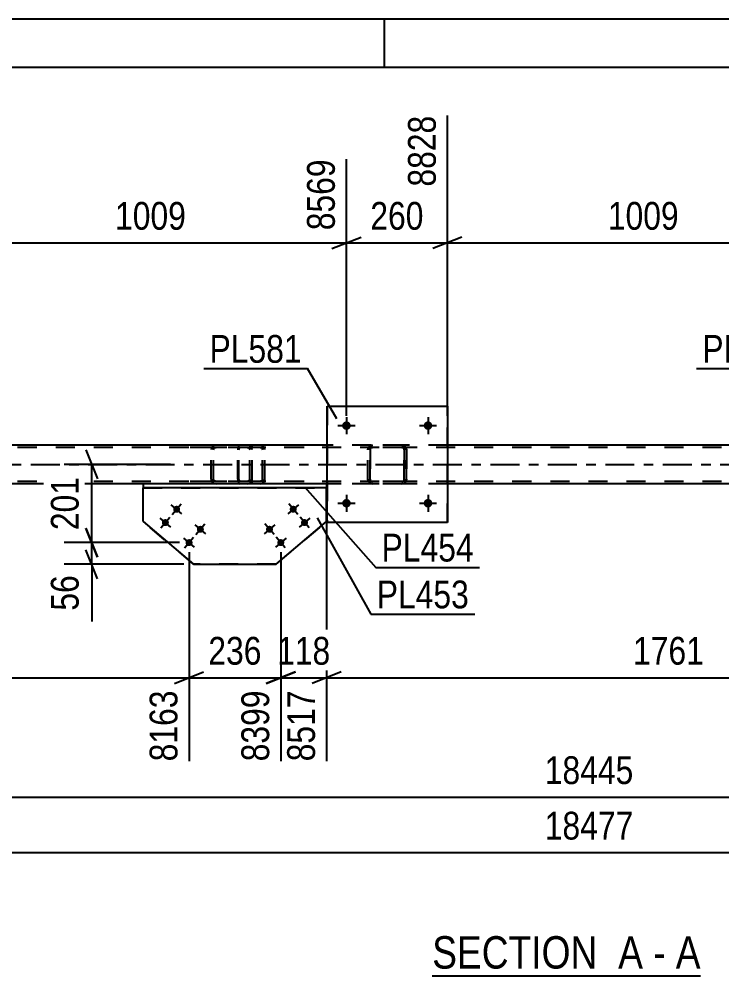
# Model space of a CAD drawing. Header units: millimetres. Extents: x -110 to 731, y -430 to 164.
# Drawn here: x 273.2 to 345.6, y 65.3 to 163.9 of the extents above; entities that cross this region are included whole.
import ezdxf

# ---------------------------------------------------------------- set-up
doc = ezdxf.new("R2010")
doc.units = ezdxf.units.MM
doc.linetypes.add('DXK_LINE_DOT2', pattern=[3.9198, 1.9599, -1.9599])
doc.linetypes.add('DXK_LINE_DOT3', pattern=[5.9187, 2.979, -0.9799, 0.9799, -0.9799])
doc.styles.add('Arial Narrow', font='ARIALN.TTF', dxfattribs={"height": 0.2})

# ---------------------------------------------------------------- blocks, each defined once
blk = doc.blocks.new('Unknown-570343290-53952')
at = {"color": 5, "linetype": 'Continuous'}
for p, q in [((730.868, 163.914), (-110.132, 163.914)), ((310.868, 158.914), (310.868, 163.914)), ((725.868, 158.914), (-105.132, 158.914))]:
    blk.add_line(p, q, dxfattribs=at)
blk = doc.blocks.new('Unknown-570343290-11 - 68787')
at = {"color": 6, "linetype": 'Continuous'}
blk.add_line((315.766, 65.281), (343.412, 65.281), dxfattribs=at)
at = {"color": 0, "linetype": 'Continuous'}
for points in [[(333.874, 66.031), (333.874, 69.531), (315.766, 69.531), (315.766, 66.031)], [(337.481, 66.031), (337.481, 69.531), (334.924, 69.531), (334.924, 66.031)], [(339.806, 66.031), (339.806, 69.531), (338.531, 69.531), (338.531, 66.031)], [(343.412, 66.031), (343.412, 69.531), (340.856, 69.531), (340.856, 66.031)]]:
    blk.add_wipeout(points, dxfattribs=at)
at = {"color": 7, "linetype": 'Continuous', "style": 'Arial Narrow'}
for s, height, p in [('SECTION ', 3.3405, (315.766, 66.031)), ('A', 3.34, (334.924, 66.031)), ('A', 3.34, (340.856, 66.031)), ('-', 3.34, (338.531, 66.031))]:
    blk.add_text(s, height=height, dxfattribs=at).set_placement(p)
blk = doc.blocks.new('Part-570343290-68932 - 68787')
at = {"color": 2, "linetype": 'Continuous'}
for p, q in [((285.999, 112.107), (285.999, 115.608)), ((304.89, 112.107), (304.89, 115.608)), ((285.999, 112.107), (291.19, 107.715)), ((299.699, 107.715), (304.89, 112.107)), ((291.19, 107.715), (299.699, 107.715)), ((291.19, 107.715), (291.19, 107.715)), ((299.699, 107.715), (299.699, 107.715))]:
    blk.add_line(p, q, dxfattribs=at)
at = {"color": 7, "linetype": 'DXK_LINE_DOT2'}
for p, q in [((285.999, 115.608), (304.89, 115.608)), ((285.999, 115.608), (304.89, 115.608)), ((291.19, 107.715), (285.999, 112.107)), ((299.699, 107.715), (304.89, 112.107)), ((299.699, 107.715), (291.19, 107.715))]:
    blk.add_line(p, q, dxfattribs=at)
blk = doc.blocks.new('Part-570343290-68808 - 68787')
at = {"color": 7, "linetype": 'DXK_LINE_DOT2'}
for p, q in [((296.709, 120.008), (288.669, 120.008)), ((296.709, 119.768), (288.669, 119.768)), ((293.022, 119.698), (292.986, 119.528)), ((292.986, 116.488), (292.986, 119.528)), ((293.025, 119.712), (293.022, 119.698)), ((293.24, 119.528), (293.259, 119.62)), ((293.24, 116.488), (293.24, 119.528)), ((293.259, 119.62), (293.314, 119.698)), ((293.494, 120.008), (293.299, 119.971)), ((293.314, 119.698), (293.397, 119.75)), ((293.397, 119.75), (293.494, 119.768)), ((296.903, 119.971), (296.709, 120.008)), ((296.709, 119.768), (296.806, 119.75)), ((296.806, 119.75), (296.888, 119.698)), ((296.888, 119.698), (296.943, 119.62)), ((296.943, 119.62), (296.963, 119.528)), ((296.963, 116.488), (296.963, 119.528)), ((297.181, 119.698), (297.178, 119.712)), ((297.216, 119.528), (297.181, 119.698)), ((297.216, 116.488), (297.216, 119.528)), ((292.986, 116.488), (293.025, 116.304)), ((293.259, 116.396), (293.24, 116.488)), ((293.314, 116.318), (293.259, 116.396)), ((296.943, 116.396), (296.888, 116.318)), ((296.963, 116.488), (296.943, 116.396)), ((297.178, 116.304), (297.216, 116.488)), ((296.709, 116.248), (288.669, 116.248)), ((296.709, 116.008), (288.669, 116.008)), ((293.299, 116.044), (293.494, 116.008)), ((293.397, 116.266), (293.314, 116.318)), ((293.494, 116.248), (293.397, 116.266)), ((296.806, 116.266), (296.709, 116.248)), ((296.709, 116.008), (296.903, 116.044)), ((296.888, 116.318), (296.806, 116.266))]:
    blk.add_line(p, q, dxfattribs=at)
for centre, start, end in [((293.476, 119.509), 110.92821, 155.86474), ((296.726, 119.509), 24.13526, 69.07179), ((293.476, 116.506), 204.13526, 249.07179), ((296.726, 116.506), 290.92821, 335.86474)]:
    blk.add_arc(centre, 0.495, start, end, dxfattribs=at)
blk = doc.blocks.new('Part-570343290-68815 - 68787')
at = {"color": 7, "linetype": 'DXK_LINE_DOT2'}
for p, q in [((651.322, 119.768), (-9.683, 119.768)), ((317.333, 120.008), (304.933, 120.008)), ((651.322, 116.248), (-9.683, 116.248)), ((651.322, 116.008), (0.355, 116.008)), ((304.89, 116.008), (285.999, 116.008)), ((317.333, 116.008), (304.933, 116.008))]:
    blk.add_line(p, q, dxfattribs=at)
at = {"color": 2, "linetype": 'Continuous'}
for p, q in [((304.933, 120.008), (266.57, 120.008)), ((355.696, 120.008), (317.333, 120.008)), ((285.999, 116.008), (266.57, 116.008)), ((304.933, 116.008), (304.89, 116.008)), ((355.696, 116.008), (317.333, 116.008))]:
    blk.add_line(p, q, dxfattribs=at)
at = {"color": 7, "linetype": 'DXK_LINE_DOT3'}
blk.add_line((-9.683, 118.008), (651.322, 118.008), dxfattribs=at)
blk = doc.blocks.new('Part-570343290-68861 - 68787')
at = {"color": 2, "linetype": 'Continuous'}
for p, q in [((304.89, 116.008), (285.999, 116.008)), ((285.999, 116.008), (285.999, 115.608)), ((304.89, 115.608), (285.999, 115.608)), ((304.89, 116.008), (304.89, 115.608))]:
    blk.add_line(p, q, dxfattribs=at)
blk = doc.blocks.new('Part-570343290-68900 - 68787')
at = {"color": 7, "linetype": 'DXK_LINE_DOT2'}
for p, q in [((309.132, 119.526), (309.168, 119.71)), ((309.132, 119.526), (309.133, 119.526)), ((309.132, 116.486), (309.132, 119.526)), ((309.17, 119.71), (309.133, 119.526)), ((309.133, 116.486), (309.133, 119.526)), ((309.39, 119.618), (309.372, 119.526)), ((309.373, 119.526), (309.372, 119.526)), ((309.372, 119.526), (309.372, 116.486)), ((309.373, 119.526), (309.391, 119.618)), ((309.373, 116.486), (309.373, 119.526)), ((309.442, 119.696), (309.39, 119.618)), ((309.391, 119.618), (309.443, 119.696)), ((309.428, 119.97), (309.612, 120.006)), ((309.428, 119.97), (309.429, 119.97)), ((309.613, 120.006), (309.429, 119.97)), ((309.52, 119.748), (309.442, 119.696)), ((309.443, 119.696), (309.521, 119.748)), ((309.612, 119.766), (309.52, 119.748)), ((309.521, 119.748), (309.613, 119.766)), ((312.653, 120.006), (309.612, 120.006)), ((312.653, 119.766), (309.612, 119.766)), ((312.652, 120.006), (312.835, 119.97)), ((312.743, 119.748), (312.652, 119.766)), ((312.837, 119.97), (312.653, 120.006)), ((312.653, 119.766), (312.745, 119.748)), ((312.743, 119.748), (312.745, 119.748)), ((312.821, 119.696), (312.743, 119.748)), ((312.745, 119.748), (312.823, 119.696)), ((312.873, 119.618), (312.821, 119.696)), ((312.823, 119.696), (312.875, 119.618)), ((312.892, 119.526), (312.873, 119.618)), ((312.875, 119.618), (312.893, 119.526)), ((312.893, 119.526), (312.892, 119.526)), ((312.892, 119.526), (312.892, 116.486)), ((312.893, 116.486), (312.893, 119.526)), ((313.095, 119.71), (313.132, 119.526)), ((313.133, 119.526), (313.096, 119.71)), ((313.133, 119.526), (313.132, 119.526)), ((313.132, 119.526), (313.132, 116.486)), ((313.133, 116.486), (313.133, 119.526)), ((309.133, 116.486), (309.132, 116.486)), ((309.168, 116.302), (309.132, 116.486)), ((309.133, 116.486), (309.17, 116.302)), ((309.372, 116.486), (309.373, 116.486)), ((309.372, 116.486), (309.39, 116.394)), ((309.391, 116.394), (309.373, 116.486)), ((309.39, 116.394), (309.442, 116.316)), ((309.443, 116.316), (309.391, 116.394)), ((312.821, 116.316), (312.873, 116.394)), ((312.875, 116.394), (312.823, 116.316)), ((312.873, 116.394), (312.892, 116.486)), ((312.893, 116.486), (312.875, 116.394)), ((312.892, 116.486), (312.893, 116.486)), ((313.132, 116.486), (313.095, 116.302)), ((313.096, 116.302), (313.133, 116.486)), ((313.132, 116.486), (313.133, 116.486)), ((309.428, 116.043), (309.429, 116.043)), ((309.612, 116.006), (309.428, 116.043)), ((309.429, 116.043), (309.613, 116.006)), ((309.442, 116.316), (309.52, 116.264)), ((309.521, 116.264), (309.443, 116.316)), ((309.52, 116.264), (309.612, 116.246)), ((309.613, 116.246), (309.521, 116.264)), ((312.653, 116.246), (309.612, 116.246)), ((312.653, 116.006), (309.612, 116.006)), ((312.652, 116.246), (312.743, 116.264)), ((312.835, 116.043), (312.652, 116.006)), ((312.745, 116.264), (312.653, 116.246)), ((312.653, 116.006), (312.837, 116.043)), ((312.743, 116.264), (312.821, 116.316)), ((312.743, 116.264), (312.745, 116.264)), ((312.823, 116.316), (312.745, 116.264))]:
    blk.add_line(p, q, dxfattribs=at)
at = {"color": 7, "linetype": 'DXK_LINE_DOT3'}
blk.add_line((311.135, 118.006), (311.13, 118.006), dxfattribs=at)
at = {"color": 7, "linetype": 'DXK_LINE_DOT2'}
for centre, start, end in [((309.612, 119.526), 112.5, 157.5), ((309.613, 119.526), 112.5, 157.5), ((312.652, 119.526), 22.5, 67.5), ((312.653, 119.526), 22.5, 67.5), ((309.612, 116.486), 202.5, 247.5), ((309.613, 116.486), 202.5, 247.5), ((312.652, 116.486), 292.5, 337.5), ((312.653, 116.486), 292.5, 337.5)]:
    blk.add_arc(centre, 0.48, start, end, dxfattribs=at)
blk = doc.blocks.new('Part-570343290-68901 - 68787')
at = {"color": 2, "linetype": 'Continuous'}
for p, q in [((304.933, 112.006), (304.933, 124.006)), ((304.933, 124.006), (304.933, 124.006)), ((304.933, 124.006), (317.333, 124.006)), ((317.333, 124.006), (317.333, 112.006)), ((304.933, 112.006), (304.933, 112.006)), ((317.333, 112.006), (304.933, 112.006))]:
    blk.add_line(p, q, dxfattribs=at)
at = {"color": 7, "linetype": 'DXK_LINE_DOT2'}
for p, q in [((304.933, 124.006), (304.933, 112.006)), ((304.933, 124.006), (304.933, 124.006)), ((317.333, 112.006), (317.333, 124.006)), ((304.933, 112.006), (304.933, 112.006))]:
    blk.add_line(p, q, dxfattribs=at)
blk = doc.blocks.new('Part-570343290-68916 - 68787')
at = {"color": 7, "linetype": 'DXK_LINE_DOT2'}
for p, q in [((295.748, 119.712), (295.728, 119.528)), ((295.728, 116.488), (295.728, 119.528)), ((295.805, 119.867), (295.748, 119.712)), ((295.889, 119.971), (295.805, 119.867)), ((295.859, 119.528), (295.869, 119.62)), ((295.859, 116.488), (295.859, 119.528)), ((295.869, 119.62), (295.897, 119.698)), ((295.989, 120.008), (295.889, 119.971)), ((295.897, 119.698), (295.939, 119.75)), ((295.939, 119.75), (295.989, 119.768)), ((302.559, 120.008), (295.989, 120.008)), ((302.559, 119.768), (295.989, 119.768)), ((297.216, 119.768), (297.216, 120.008)), ((298.224, 119.971), (298.031, 120.008)), ((298.031, 119.768), (298.128, 119.75)), ((298.128, 119.75), (298.21, 119.698)), ((298.21, 119.698), (298.264, 119.62)), ((298.264, 119.62), (298.283, 119.528)), ((298.283, 116.488), (298.283, 119.528)), ((298.5, 119.698), (298.497, 119.712)), ((298.536, 119.528), (298.5, 119.698)), ((298.536, 116.488), (298.536, 119.528)), ((295.728, 116.488), (295.748, 116.304)), ((295.869, 116.396), (295.859, 116.488)), ((295.897, 116.318), (295.869, 116.396)), ((298.264, 116.396), (298.21, 116.318)), ((298.283, 116.488), (298.264, 116.396)), ((298.497, 116.304), (298.536, 116.488)), ((295.748, 116.304), (295.805, 116.148)), ((295.805, 116.148), (295.889, 116.044)), ((295.889, 116.044), (295.989, 116.008)), ((295.939, 116.266), (295.897, 116.318)), ((295.989, 116.248), (295.939, 116.266)), ((302.559, 116.248), (295.989, 116.248)), ((302.559, 116.008), (295.989, 116.008)), ((297.216, 116.008), (297.216, 116.248)), ((298.128, 116.266), (298.031, 116.248)), ((298.031, 116.008), (298.224, 116.044)), ((298.21, 116.318), (298.128, 116.266))]:
    blk.add_line(p, q, dxfattribs=at)
for centre, start, end in [((298.047, 119.511), 23.94655, 68.89666), ((298.047, 116.504), 291.10334, 336.05345)]:
    blk.add_arc(centre, 0.493, start, end, dxfattribs=at)
blk = doc.blocks.new('Bolt-570343290-68964 - 68787')
at = {"linetype": 'Continuous'}
for points in [[(306.493, 114.007), (306.503, 114.098), (306.531, 114.186), (306.577, 114.266), (306.639, 114.334), (306.713, 114.388), (306.797, 114.425), (306.887, 114.445), (306.979, 114.444), (307.069, 114.425), (307.153, 114.388), (307.228, 114.334), (307.289, 114.265), (307.335, 114.186), (307.363, 114.098), (307.373, 114.007), (307.363, 113.915), (307.335, 113.828), (307.289, 113.748), (307.227, 113.68), (307.153, 113.626), (307.069, 113.588), (306.979, 113.569), (306.887, 113.569), (306.797, 113.588), (306.713, 113.626), (306.639, 113.68), (306.577, 113.748), (306.531, 113.828), (306.503, 113.915)], [(314.893, 114.007), (314.903, 114.098), (314.931, 114.186), (314.977, 114.266), (315.039, 114.334), (315.113, 114.388), (315.197, 114.425), (315.287, 114.445), (315.379, 114.444), (315.469, 114.425), (315.553, 114.388), (315.628, 114.334), (315.689, 114.265), (315.735, 114.186), (315.763, 114.098), (315.773, 114.007), (315.763, 113.915), (315.735, 113.828), (315.689, 113.748), (315.627, 113.68), (315.553, 113.626), (315.469, 113.588), (315.379, 113.569), (315.287, 113.569), (315.197, 113.588), (315.113, 113.626), (315.039, 113.68), (314.977, 113.748), (314.931, 113.828), (314.903, 113.915)]]:
    blk.add_hatch(color=1, dxfattribs=at).paths.add_polyline_path(points)
at = {"color": 1, "linetype": 'Continuous'}
for p, q in [((306.933, 114.887), (306.933, 113.127)), ((315.333, 114.887), (315.333, 113.127)), ((306.053, 114.007), (307.813, 114.007)), ((314.453, 114.007), (316.213, 114.007))]:
    blk.add_line(p, q, dxfattribs=at)
blk = doc.blocks.new('Bolt-570343290-68965 - 68787')
at = {"linetype": 'Continuous'}
for points in [[(306.493, 122.007), (306.503, 122.098), (306.531, 122.186), (306.577, 122.266), (306.639, 122.334), (306.713, 122.388), (306.797, 122.425), (306.887, 122.445), (306.979, 122.444), (307.069, 122.425), (307.153, 122.388), (307.228, 122.334), (307.289, 122.265), (307.335, 122.186), (307.363, 122.098), (307.373, 122.007), (307.363, 121.915), (307.335, 121.828), (307.289, 121.748), (307.227, 121.68), (307.153, 121.626), (307.069, 121.588), (306.979, 121.569), (306.887, 121.569), (306.797, 121.588), (306.713, 121.626), (306.639, 121.68), (306.577, 121.748), (306.531, 121.828), (306.503, 121.915)], [(314.893, 122.007), (314.903, 122.098), (314.931, 122.186), (314.977, 122.266), (315.039, 122.334), (315.113, 122.388), (315.197, 122.425), (315.287, 122.445), (315.379, 122.444), (315.469, 122.425), (315.553, 122.388), (315.628, 122.334), (315.689, 122.265), (315.735, 122.186), (315.763, 122.098), (315.773, 122.007), (315.763, 121.915), (315.735, 121.828), (315.689, 121.748), (315.627, 121.68), (315.553, 121.626), (315.469, 121.588), (315.379, 121.569), (315.287, 121.569), (315.197, 121.588), (315.113, 121.626), (315.039, 121.68), (314.977, 121.748), (314.931, 121.828), (314.903, 121.915)]]:
    blk.add_hatch(color=1, dxfattribs=at).paths.add_polyline_path(points)
at = {"color": 1, "linetype": 'Continuous'}
for p, q in [((306.933, 122.887), (306.933, 121.127)), ((315.333, 122.887), (315.333, 121.127)), ((306.053, 122.007), (307.813, 122.007)), ((314.453, 122.007), (316.213, 122.007))]:
    blk.add_line(p, q, dxfattribs=at)
blk = doc.blocks.new('Bolt-570343290-68986 - 68787')
at = {"linetype": 'Continuous'}
for points in [[(289.165, 113.62), (289.219, 113.672), (289.283, 113.712), (289.354, 113.737), (289.429, 113.747), (289.504, 113.742), (289.576, 113.721), (289.642, 113.685), (289.7, 113.636), (289.746, 113.577), (289.779, 113.509), (289.796, 113.436), (289.799, 113.361), (289.785, 113.287), (289.757, 113.217), (289.715, 113.155), (289.66, 113.103), (289.596, 113.063), (289.525, 113.038), (289.451, 113.028), (289.376, 113.033), (289.304, 113.054), (289.237, 113.09), (289.18, 113.138), (289.134, 113.198), (289.101, 113.266), (289.083, 113.339), (289.081, 113.414), (289.094, 113.488), (289.123, 113.558)], [(288.002, 112.246), (288.057, 112.298), (288.121, 112.338), (288.191, 112.363), (288.266, 112.373), (288.341, 112.368), (288.413, 112.347), (288.48, 112.311), (288.537, 112.262), (288.583, 112.203), (288.616, 112.135), (288.634, 112.062), (288.636, 111.987), (288.623, 111.913), (288.594, 111.843), (288.552, 111.781), (288.498, 111.729), (288.434, 111.689), (288.363, 111.664), (288.288, 111.653), (288.213, 111.659), (288.141, 111.68), (288.075, 111.716), (288.017, 111.764), (287.971, 111.824), (287.938, 111.892), (287.92, 111.965), (287.918, 112.04), (287.931, 112.114), (287.96, 112.184)], [(291.608, 111.553), (291.662, 111.605), (291.726, 111.645), (291.797, 111.67), (291.872, 111.68), (291.947, 111.675), (292.019, 111.654), (292.085, 111.618), (292.143, 111.57), (292.189, 111.51), (292.221, 111.442), (292.239, 111.369), (292.242, 111.294), (292.228, 111.22), (292.2, 111.15), (292.158, 111.088), (292.103, 111.036), (292.039, 110.996), (291.968, 110.971), (291.894, 110.961), (291.819, 110.966), (291.746, 110.987), (291.68, 111.023), (291.623, 111.072), (291.577, 111.131), (291.544, 111.199), (291.526, 111.272), (291.524, 111.347), (291.537, 111.421), (291.566, 111.491)], [(290.445, 110.179), (290.5, 110.231), (290.564, 110.271), (290.634, 110.296), (290.709, 110.306), (290.784, 110.301), (290.856, 110.28), (290.923, 110.244), (290.98, 110.195), (291.026, 110.136), (291.059, 110.068), (291.077, 109.995), (291.079, 109.92), (291.066, 109.846), (291.037, 109.776), (290.995, 109.714), (290.941, 109.662), (290.877, 109.622), (290.806, 109.597), (290.731, 109.587), (290.656, 109.592), (290.584, 109.613), (290.518, 109.649), (290.46, 109.697), (290.414, 109.757), (290.381, 109.825), (290.363, 109.898), (290.361, 109.973), (290.374, 110.047), (290.403, 110.117)]]:
    blk.add_hatch(color=1, dxfattribs=at).paths.add_polyline_path(points)
at = {"color": 1, "linetype": 'Continuous'}
for p, q in [((289.989, 112.922), (288.89, 113.853)), ((288.975, 112.838), (289.905, 113.937)), ((288.827, 111.548), (287.727, 112.478)), ((287.812, 111.464), (288.742, 112.563)), ((292.432, 110.855), (291.333, 111.786)), ((291.418, 110.771), (292.348, 111.87)), ((290.255, 109.397), (291.185, 110.496)), ((291.27, 109.481), (290.17, 110.411))]:
    blk.add_line(p, q, dxfattribs=at)
blk = doc.blocks.new('Bolt-570343290-68987 - 68787')
at = {"linetype": 'Continuous'}
for points in [[(301.094, 113.447), (301.114, 113.52), (301.149, 113.586), (301.197, 113.644), (301.256, 113.691), (301.323, 113.725), (301.396, 113.744), (301.471, 113.747), (301.546, 113.734), (301.616, 113.707), (301.678, 113.665), (301.731, 113.611), (301.771, 113.548), (301.798, 113.477), (301.809, 113.403), (301.804, 113.328), (301.784, 113.255), (301.749, 113.189), (301.701, 113.13), (301.642, 113.084), (301.575, 113.05), (301.502, 113.031), (301.427, 113.028), (301.353, 113.041), (301.283, 113.068), (301.22, 113.11), (301.167, 113.164), (301.127, 113.227), (301.101, 113.298), (301.09, 113.372)], [(298.651, 111.38), (298.671, 111.453), (298.706, 111.519), (298.754, 111.577), (298.813, 111.624), (298.88, 111.658), (298.953, 111.677), (299.028, 111.68), (299.103, 111.667), (299.173, 111.64), (299.235, 111.598), (299.288, 111.544), (299.329, 111.481), (299.355, 111.41), (299.366, 111.336), (299.361, 111.261), (299.341, 111.188), (299.306, 111.122), (299.258, 111.064), (299.199, 111.017), (299.132, 110.983), (299.059, 110.964), (298.984, 110.961), (298.91, 110.974), (298.84, 111.001), (298.777, 111.043), (298.724, 111.097), (298.684, 111.16), (298.658, 111.231), (298.647, 111.305)], [(302.257, 112.073), (302.277, 112.145), (302.312, 112.212), (302.36, 112.27), (302.419, 112.317), (302.486, 112.351), (302.559, 112.369), (302.634, 112.373), (302.708, 112.36), (302.778, 112.332), (302.841, 112.291), (302.894, 112.237), (302.934, 112.174), (302.96, 112.103), (302.971, 112.029), (302.967, 111.954), (302.947, 111.881), (302.912, 111.814), (302.864, 111.756), (302.805, 111.71), (302.738, 111.676), (302.665, 111.657), (302.59, 111.654), (302.515, 111.666), (302.445, 111.694), (302.383, 111.736), (302.33, 111.789), (302.29, 111.853), (302.263, 111.923), (302.252, 111.998)], [(299.814, 110.006), (299.834, 110.079), (299.869, 110.145), (299.917, 110.203), (299.976, 110.25), (300.043, 110.284), (300.116, 110.302), (300.191, 110.306), (300.265, 110.293), (300.335, 110.266), (300.398, 110.224), (300.451, 110.17), (300.491, 110.107), (300.517, 110.036), (300.529, 109.962), (300.524, 109.887), (300.504, 109.814), (300.469, 109.747), (300.421, 109.689), (300.362, 109.643), (300.295, 109.609), (300.222, 109.59), (300.147, 109.587), (300.072, 109.6), (300.002, 109.627), (299.94, 109.669), (299.887, 109.722), (299.847, 109.786), (299.82, 109.856), (299.809, 109.931)]]:
    blk.add_hatch(color=1, dxfattribs=at).paths.add_polyline_path(points)
at = {"color": 1, "linetype": 'Continuous'}
for p, q in [((301.999, 113.852), (300.899, 112.922)), ((301.914, 112.838), (300.984, 113.937)), ((303.161, 112.478), (302.062, 111.548)), ((303.077, 111.464), (302.147, 112.563)), ((299.556, 111.786), (298.457, 110.855)), ((299.471, 110.771), (298.541, 111.87)), ((300.634, 109.397), (299.704, 110.496)), ((300.719, 110.411), (299.619, 109.481))]:
    blk.add_line(p, q, dxfattribs=at)
blk = doc.blocks.new('StraightDimension-570343290-70962 - 68787')
at = {"color": 7, "linetype": 'Continuous'}
for p, q in [((317.333, 123.007), (317.333, 153.964)), ((306.933, 123.007), (306.933, 149.464)), ((305.433, 140.252), (308.433, 141.452)), ((318.833, 141.452), (315.833, 140.252)), ((306.933, 140.852), (317.333, 140.852))]:
    blk.add_line(p, q, dxfattribs=at)
at = {"color": 0}
blk.add_wipeout([(315.475, 141.602), (315.475, 145.802), (308.791, 145.802), (308.791, 141.602)], dxfattribs=at)
at = {"color": 3, "style": 'Arial Narrow'}
blk.add_text('260', height=2.8633, dxfattribs=at).set_placement((309.391, 142.202))
at = {"color": 0, "linetype": 'Continuous'}
blk.add_wipeout([(316.733, 154.564), (312.533, 154.564), (312.533, 146.052), (316.733, 146.052)], dxfattribs=at)
at = {"color": 3, "linetype": 'Continuous', "style": 'Arial Narrow'}
blk.add_text('8828', height=2.8633, rotation=90.00021, dxfattribs=at).set_placement((316.133, 146.652))
blk = doc.blocks.new('StraightDimension-570343290-74703 - 68787')
at = {"color": 7, "linetype": 'Continuous'}
blk.add_line((-24.581, 83.707), (688.442, 83.707), dxfattribs=at)
at = {"color": 0}
blk.add_wipeout([(337.101, 84.457), (337.101, 88.657), (326.76, 88.657), (326.76, 84.457)], dxfattribs=at)
at = {"color": 3, "style": 'Arial Narrow'}
blk.add_text('18445', height=2.8633, dxfattribs=at).set_placement((327.36, 85.057))
blk = doc.blocks.new('StraightDimension-570343290-70961 - 68787')
at = {"color": 7, "linetype": 'Continuous'}
for p, q in [((317.333, 123.007), (317.333, 153.964)), ((357.696, 123.007), (357.696, 149.464)), ((318.833, 141.452), (315.833, 140.252)), ((356.196, 140.252), (359.196, 141.452)), ((317.333, 140.852), (357.696, 140.852))]:
    blk.add_line(p, q, dxfattribs=at)
at = {"color": 0}
blk.add_wipeout([(341.771, 141.602), (341.771, 145.802), (333.258, 145.802), (333.258, 141.602)], dxfattribs=at)
at = {"color": 3, "style": 'Arial Narrow'}
blk.add_text('1009', height=2.8633, dxfattribs=at).set_placement((333.858, 142.202))
at = {"color": 0, "linetype": 'Continuous'}
blk.add_wipeout([(357.096, 150.064), (352.896, 150.064), (352.896, 141.552), (357.096, 141.552)], dxfattribs=at)
at = {"color": 3, "linetype": 'Continuous', "style": 'Arial Narrow'}
blk.add_text('9838', height=2.8633, rotation=90.00021, dxfattribs=at).set_placement((356.496, 142.152))
blk = doc.blocks.new('StraightDimension-570343290-70963 - 68787')
at = {"color": 7, "linetype": 'Continuous'}
for p, q in [((266.57, 123.007), (266.57, 153.964)), ((306.933, 123.007), (306.933, 149.464)), ((268.07, 141.452), (265.07, 140.252)), ((305.433, 140.252), (308.433, 141.452)), ((266.57, 140.852), (306.933, 140.852))]:
    blk.add_line(p, q, dxfattribs=at)
at = {"color": 0}
blk.add_wipeout([(291.008, 141.602), (291.008, 145.802), (282.495, 145.802), (282.495, 141.602)], dxfattribs=at)
at = {"color": 3, "style": 'Arial Narrow'}
blk.add_text('1009', height=2.8633, dxfattribs=at).set_placement((283.095, 142.202))
at = {"color": 0, "linetype": 'Continuous'}
blk.add_wipeout([(306.333, 150.064), (302.133, 150.064), (302.133, 141.552), (306.333, 141.552)], dxfattribs=at)
at = {"color": 3, "linetype": 'Continuous', "style": 'Arial Narrow'}
blk.add_text('8569', height=2.8633, rotation=90.00021, dxfattribs=at).set_placement((305.733, 142.152))
blk = doc.blocks.new('StraightDimension-570343290-74015 - 68787')
at = {"color": 7, "linetype": 'Continuous'}
for p, q in [((304.89, 114.608), (304.89, 87.401)), ((375.328, 108.946), (375.328, 85.573)), ((306.39, 96.613), (303.39, 95.413)), ((304.89, 96.013), (375.328, 96.013)), ((373.828, 95.413), (376.828, 96.613))]:
    blk.add_line(p, q, dxfattribs=at)
at = {"color": 0}
blk.add_wipeout([(344.365, 96.763), (344.365, 100.963), (335.853, 100.963), (335.853, 96.763)], dxfattribs=at)
at = {"color": 3, "style": 'Arial Narrow'}
blk.add_text('1761', height=2.8633, dxfattribs=at).set_placement((336.453, 97.363))
at = {"color": 0, "linetype": 'Continuous'}
blk.add_wipeout([(374.728, 95.313), (370.528, 95.313), (370.528, 84.973), (374.728, 84.973)], dxfattribs=at)
at = {"color": 3, "linetype": 'Continuous', "style": 'Arial Narrow'}
blk.add_text('10278', height=2.8633, rotation=90.00021, dxfattribs=at).set_placement((374.128, 85.573))
blk = doc.blocks.new('StraightDimension-570343290-74016 - 68787')
at = {"color": 7, "linetype": 'Continuous'}
for p, q in [((304.89, 114.608), (304.89, 87.401)), ((300.169, 108.946), (300.169, 87.401)), ((298.669, 95.413), (301.669, 96.613)), ((300.169, 96.013), (304.89, 96.013)), ((306.39, 96.613), (303.39, 95.413))]:
    blk.add_line(p, q, dxfattribs=at)
at = {"color": 0}
blk.add_wipeout([(305.872, 96.763), (305.872, 100.963), (299.187, 100.963), (299.187, 96.763)], dxfattribs=at)
at = {"color": 0, "linetype": 'Continuous'}
blk.add_wipeout([(304.29, 95.313), (300.09, 95.313), (300.09, 86.801), (304.29, 86.801)], dxfattribs=at)
at = {"color": 3, "style": 'Arial Narrow'}
blk.add_text('118', height=2.8633, dxfattribs=at).set_placement((299.787, 97.363))
at = {"color": 3, "linetype": 'Continuous', "style": 'Arial Narrow'}
blk.add_text('8517', height=2.8633, rotation=90.00021, dxfattribs=at).set_placement((303.69, 87.401))
blk = doc.blocks.new('StraightDimension-570343290-74017 - 68787')
at = {"color": 7, "linetype": 'Continuous'}
for p, q in [((290.72, 108.946), (290.72, 87.401)), ((300.169, 108.946), (300.169, 87.401)), ((289.22, 95.413), (292.22, 96.613)), ((290.72, 96.013), (300.169, 96.013)), ((301.669, 96.613), (298.669, 95.413))]:
    blk.add_line(p, q, dxfattribs=at)
at = {"color": 0}
blk.add_wipeout([(298.787, 96.763), (298.787, 100.963), (292.102, 100.963), (292.102, 96.763)], dxfattribs=at)
at = {"color": 0, "linetype": 'Continuous'}
blk.add_wipeout([(299.569, 95.313), (295.369, 95.313), (295.369, 86.801), (299.569, 86.801)], dxfattribs=at)
at = {"color": 3, "style": 'Arial Narrow'}
blk.add_text('236', height=2.8633, dxfattribs=at).set_placement((292.702, 97.363))
at = {"color": 3, "linetype": 'Continuous', "style": 'Arial Narrow'}
blk.add_text('8399', height=2.8633, rotation=90.00021, dxfattribs=at).set_placement((298.969, 87.401))
blk = doc.blocks.new('StraightDimension-570343290-74018 - 68787')
at = {"color": 7, "linetype": 'Continuous'}
for p, q in [((220.282, 114.608), (220.282, 87.401)), ((290.72, 108.946), (290.72, 87.401)), ((221.782, 96.613), (218.782, 95.413)), ((220.282, 96.013), (290.72, 96.013)), ((289.22, 95.413), (292.22, 96.613))]:
    blk.add_line(p, q, dxfattribs=at)
at = {"color": 0}
blk.add_wipeout([(259.757, 96.763), (259.757, 100.963), (251.245, 100.963), (251.245, 96.763)], dxfattribs=at)
at = {"color": 3, "style": 'Arial Narrow'}
blk.add_text('1761', height=2.8633, dxfattribs=at).set_placement((251.845, 97.363))
at = {"color": 0, "linetype": 'Continuous'}
blk.add_wipeout([(290.12, 95.313), (285.92, 95.313), (285.92, 86.801), (290.12, 86.801)], dxfattribs=at)
at = {"color": 3, "linetype": 'Continuous', "style": 'Arial Narrow'}
blk.add_text('8163', height=2.8633, rotation=90.00021, dxfattribs=at).set_placement((289.52, 87.401))
blk = doc.blocks.new('StraightDimension-570343290-74564 - 68787')
at = {"color": 7, "linetype": 'Continuous'}
for p, q in [((280.098, 119.506), (281.298, 116.506)), ((288.815, 118.006), (277.848, 118.006)), ((280.698, 109.946), (280.698, 118.006)), ((281.298, 108.446), (280.098, 111.446)), ((289.72, 109.946), (277.848, 109.946))]:
    blk.add_line(p, q, dxfattribs=at)
at = {"color": 0}
blk.add_wipeout([(279.948, 117.318), (275.748, 117.318), (275.748, 110.634), (279.948, 110.634)], dxfattribs=at)
at = {"color": 3, "style": 'Arial Narrow'}
blk.add_text('201', height=2.8633, rotation=90.00021, dxfattribs=at).set_placement((279.348, 111.234))
blk = doc.blocks.new('StraightDimension-570343290-74565 - 68787')
at = {"color": 7, "linetype": 'Continuous'}
for p, q in [((280.098, 111.446), (281.298, 108.446)), ((289.72, 109.946), (277.848, 109.946)), ((280.698, 107.715), (280.698, 109.946)), ((281.298, 106.215), (280.098, 109.215)), ((290.19, 107.715), (277.848, 107.715)), ((280.698, 107.715), (280.698, 101.809)), ((280.698, 107.715), (280.698, 101.809))]:
    blk.add_line(p, q, dxfattribs=at)
at = {"color": 0}
blk.add_wipeout([(279.948, 107.19), (275.748, 107.19), (275.748, 102.334), (279.948, 102.334)], dxfattribs=at)
at = {"color": 3, "style": 'Arial Narrow'}
blk.add_text('56', height=2.8633, rotation=90.00021, dxfattribs=at).set_placement((279.348, 102.934))
blk = doc.blocks.new('StraightDimension-570343290-74733 - 68787')
at = {"color": 7, "linetype": 'Continuous'}
blk.add_line((-25.221, 77.985), (689.082, 77.985), dxfattribs=at)
at = {"color": 0}
blk.add_wipeout([(337.101, 78.735), (337.101, 82.935), (326.76, 82.935), (326.76, 78.735)], dxfattribs=at)
at = {"color": 3, "style": 'Arial Narrow'}
blk.add_text('18477', height=2.8633, dxfattribs=at).set_placement((327.36, 79.335))
blk = doc.blocks.new('Mark-570343290-74228 - 68787')
at = {"color": 30, "linetype": 'Continuous'}
for p in [(292.23, 127.887), (305.934, 122.691)]:
    blk.add_line(p, (302.934, 127.887), dxfattribs=at)
at = {"color": 0}
blk.add_wipeout([(302.334, 128.487), (302.334, 131.487), (292.83, 131.487), (292.83, 128.487)], dxfattribs=at)
blk.add_wipeout([(302.334, 128.487), (302.334, 131.487), (292.83, 131.487), (292.83, 128.487)], dxfattribs=at)
at = {"color": 3, "style": 'Arial Narrow'}
blk.add_text('PL581', height=2.8633, dxfattribs=at).set_placement((292.83, 128.487))
blk = doc.blocks.new('Mark-570343290-74231 - 68787')
at = {"color": 30, "linetype": 'Continuous'}
for p in [(342.993, 127.887), (356.697, 122.691)]:
    blk.add_line(p, (353.697, 127.887), dxfattribs=at)
at = {"color": 0}
blk.add_wipeout([(353.097, 128.487), (353.097, 131.487), (343.593, 131.487), (343.593, 128.487)], dxfattribs=at)
blk.add_wipeout([(353.097, 128.487), (353.097, 131.487), (343.593, 131.487), (343.593, 128.487)], dxfattribs=at)
at = {"color": 3, "style": 'Arial Narrow'}
blk.add_text('PL581', height=2.8633, dxfattribs=at).set_placement((343.593, 128.487))
blk = doc.blocks.new('Mark-570343290-74304 - 68787')
at = {"color": 30, "linetype": 'Continuous'}
for p, q in [((302.66, 115.667), (309.949, 107.396)), ((309.949, 107.396), (320.653, 107.396))]:
    blk.add_line(p, q, dxfattribs=at)
at = {"color": 0}
blk.add_wipeout([(320.053, 107.996), (320.053, 110.996), (310.549, 110.996), (310.549, 107.996)], dxfattribs=at)
blk.add_wipeout([(320.053, 107.996), (320.053, 110.996), (310.549, 110.996), (310.549, 107.996)], dxfattribs=at)
at = {"color": 3, "style": 'Arial Narrow'}
blk.add_text('PL454', height=2.8633, dxfattribs=at).set_placement((310.549, 107.996))
blk = doc.blocks.new('Mark-570343290-74328 - 68787')
at = {"color": 30, "linetype": 'Continuous'}
for p, q in [((303.909, 112.494), (309.454, 102.571)), ((309.454, 102.571), (320.158, 102.571))]:
    blk.add_line(p, q, dxfattribs=at)
at = {"color": 0}
blk.add_wipeout([(319.558, 103.171), (319.558, 106.171), (310.054, 106.171), (310.054, 103.171)], dxfattribs=at)
blk.add_wipeout([(319.558, 103.171), (319.558, 106.171), (310.054, 106.171), (310.054, 103.171)], dxfattribs=at)
at = {"color": 3, "style": 'Arial Narrow'}
blk.add_text('PL453', height=2.8633, dxfattribs=at).set_placement((310.054, 103.171))

msp = doc.modelspace()

# ---------------------------------------------------------------- block references
for name in ['Unknown-570343290-53952', 'Part-570343290-68901 - 68787', 'Bolt-570343290-68965 - 68787', 'Part-570343290-68815 - 68787', 'Part-570343290-68808 - 68787', 'Part-570343290-68916 - 68787', 'Part-570343290-68900 - 68787', 'Part-570343290-68861 - 68787', 'Part-570343290-68932 - 68787', 'Bolt-570343290-68964 - 68787', 'Bolt-570343290-68986 - 68787', 'Bolt-570343290-68987 - 68787']:
    msp.add_blockref(name, (0, 0))

# ---------------------------------------------------------------- next in the draw order: block references
for name in ['StraightDimension-570343290-70962 - 68787', 'StraightDimension-570343290-74703 - 68787', 'Unknown-570343290-11 - 68787']:
    msp.add_blockref(name, (0, 0))

# ---------------------------------------------------------------- next in the draw order: block references
for name in ['StraightDimension-570343290-70963 - 68787', 'StraightDimension-570343290-70961 - 68787', 'StraightDimension-570343290-74015 - 68787']:
    msp.add_blockref(name, (0, 0))

# ---------------------------------------------------------------- next in the draw order: block references
for name in ['Mark-570343290-74228 - 68787', 'Mark-570343290-74231 - 68787', 'StraightDimension-570343290-74016 - 68787']:
    msp.add_blockref(name, (0, 0))

# ---------------------------------------------------------------- next in the draw order: block references
msp.add_blockref('StraightDimension-570343290-74017 - 68787', (0, 0))

# ---------------------------------------------------------------- next in the draw order: block references
msp.add_blockref('StraightDimension-570343290-74018 - 68787', (0, 0))

# ---------------------------------------------------------------- next in the draw order: block references
msp.add_blockref('StraightDimension-570343290-74564 - 68787', (0, 0))

# ---------------------------------------------------------------- next in the draw order: block references
msp.add_blockref('StraightDimension-570343290-74565 - 68787', (0, 0))

# ---------------------------------------------------------------- next in the draw order: block references
msp.add_blockref('StraightDimension-570343290-74733 - 68787', (0, 0))

# ---------------------------------------------------------------- next in the draw order: block references
msp.add_blockref('Mark-570343290-74304 - 68787', (0, 0))

# ---------------------------------------------------------------- next in the draw order: block references
msp.add_blockref('Mark-570343290-74328 - 68787', (0, 0))

doc.saveas('drawing.dxf')
